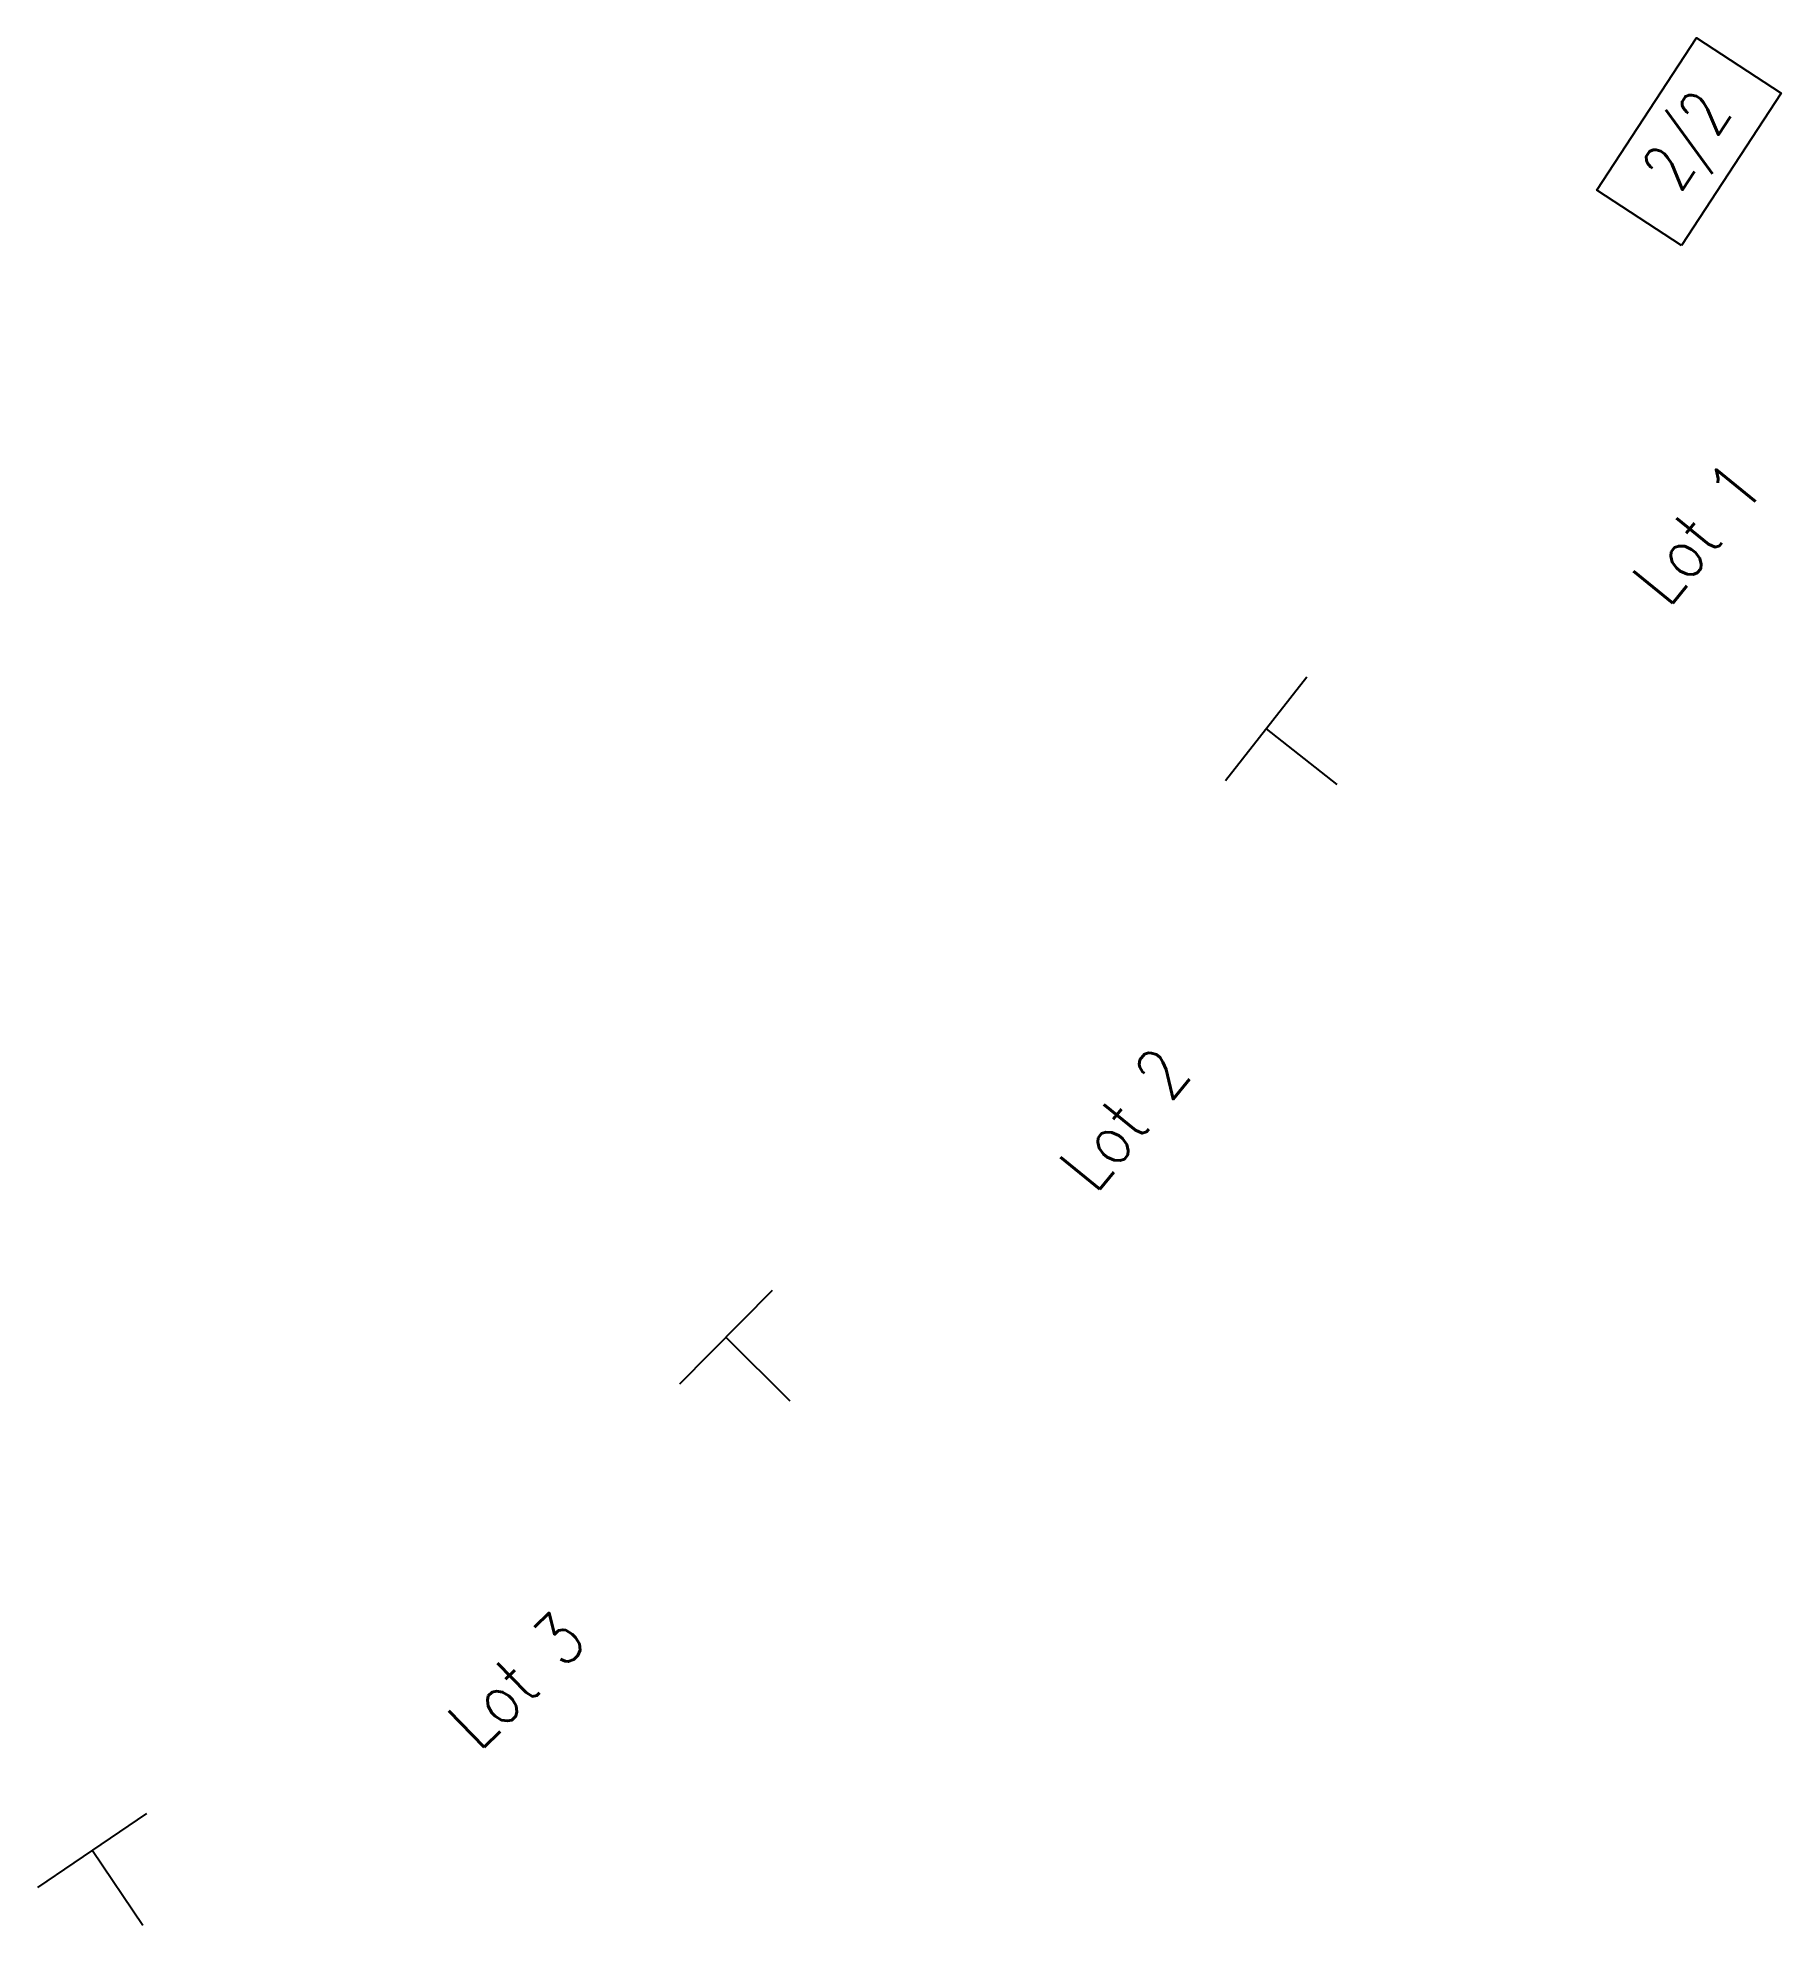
# Model space of a CAD drawing. Header units: millimetres. Extents: x 134003.1 to 134046.2, y 142810.4 to 142857.
import ezdxf
from ezdxf.enums import TextEntityAlignment as Align

# ---------------------------------------------------------------- set-up
doc = ezdxf.new("R2010")
doc.units = ezdxf.units.MM
doc.layers.get('0').update_dxf_attribs({"linetype": 'CONTINUOUS'})
for name, color, linetype in [('B_310', 7, 'CONTINUOUS'), ('BB06', 252, 'CONTINUOUS'), ('BF05', 252, 'CONTINUOUS')]:
    doc.layers.add(name, color=color, linetype=linetype)
doc.styles.add('M_ROMANS', font='ROMANS.shx', dxfattribs={"width": 0.75})
doc.styles.get("Standard").update_dxf_attribs({"font": 'romans.shx', "width": 0.85})

# ---------------------------------------------------------------- blocks, each defined once
blk = doc.blocks.new('B_310_02')
at = {"color": 0, "linetype": 'Continuous', "flags": 128}
blk.add_lwpolyline([(-2.25, -1.25), (-2.25, 1.25), (2.25, 1.25), (2.25, -1.25)], close=True, dxfattribs=at)
at = {"color": 0, "linetype": 'Continuous', "style": 'M_ROMANS', "width": 0.75}
blk.add_text('2/2', height=1.2, dxfattribs=at).set_placement((0, 0), align=Align.MIDDLE)
at = {"color": 0, "linetype": 'Continuous', "style": 'M_ROMANS', "width": 0.75, "flags": 3}
for tag, p in [('DEF_LEG', (0, -5)), ('DEF_COUP', (0, -7.5)), ('DEF_TYPE', (0, -10))]:
    blk.add_attdef(tag, text='', height=1.2, dxfattribs=at).set_placement(p, align=Align.MIDDLE)

msp = doc.modelspace()

# ---------------------------------------------------------------- linework, layer by layer
at = {"layer": 'BF05', "flags": 128}
for points in [[(134034.488, 142841.185), (134032.475, 142838.627)], [(134033.481, 142839.906), (134035.232, 142838.529)], [(134021.282, 142826.035), (134018.99, 142823.723)], [(134020.136, 142824.879), (134021.718, 142823.311)], [(134003.137, 142811.292), (134005.834, 142813.114)], [(134004.486, 142812.203), (134005.733, 142810.357)]]:
    msp.add_lwpolyline(points, dxfattribs=at)

# ---------------------------------------------------------------- block references
at = {"layer": 'B_310', "rotation": 56.84458899468275}
msp.add_blockref('B_310_02', (134043.929, 142854.41), dxfattribs=at)

# ---------------------------------------------------------------- texts
at = {"layer": 'BB06', "width": 0.85}
for s, rotation, p in [('Lot 1', 50.9085, (134044.136, 142844.752)), ('Lot 2', 50.9085, (134029.982, 142830.274)), ('Lot 3', 44.3304, (134014.967, 142816.414))]:
    msp.add_text(s, height=1.25, rotation=rotation, dxfattribs=at).set_placement(p, align=Align.MIDDLE)

doc.saveas('drawing.dxf')
